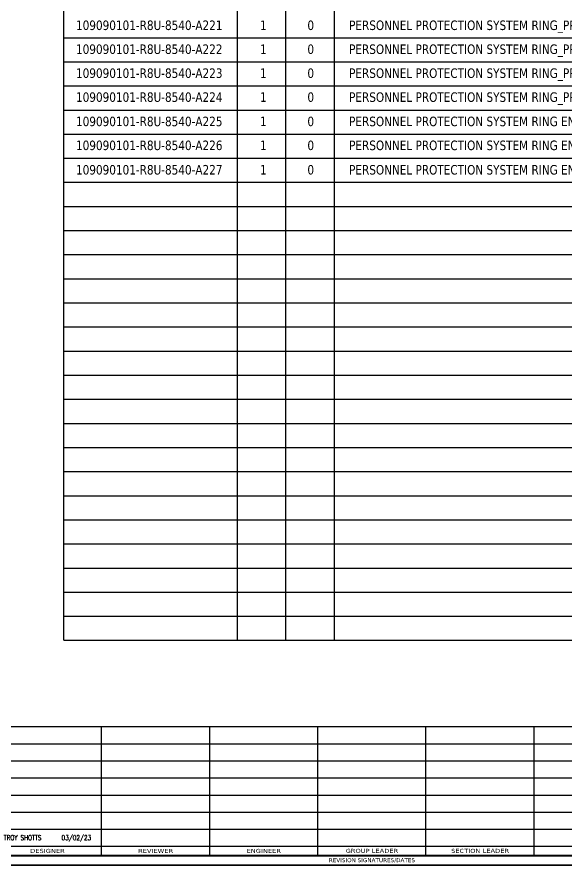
# Paper-space layout '24VDC PLC-A' of a CAD drawing. Header units: inches. Extents: x 0.4 to 44, y 0 to 33.6.
# Drawn here: x 22.22 to 33.09, y 0 to 16.82 of the extents above; entities that cross this region are included whole.
import ezdxf
from ezdxf.enums import TextEntityAlignment as Align

# ---------------------------------------------------------------- set-up
doc = ezdxf.new("R2010")
doc.units = ezdxf.units.IN
doc.header["$MEASUREMENT"] = 0
for name, color, linetype in [('1', 7, 'Continuous'), ('G-ANNO-TEXT', 3, 'Continuous'), ('TitleBlock-Text-Dynamic', 3, 'Continuous'), ('TitleBlock-Text-Static', 7, 'Continuous')]:
    doc.layers.add(name, color=color, linetype=linetype)
doc.layers.add('TitleBlock-Border', color=7, linetype='Continuous', lineweight=30)
doc.styles.get("Standard").update_dxf_attribs({"font": 'verdana.ttf'})
doc.styles.add('TTL_STANDARD', font='Romans.shx', dxfattribs={"width": 0.8})

# ---------------------------------------------------------------- blocks, each defined once
blk = doc.blocks.new('RevLine')
at = {"layer": 'TitleBlock-Text-Dynamic', "style": 'TTL_STANDARD', "width": 0.8}
for tag, height, p in [('REV', 0.09375, (0.249981455345023, 0.1694416505222804)), ('DESIGNER', 0.09375, (8.550458397875207, 0.1703502485270381)), ('REVIEWER', 0.09375, (10.69331554077596, 0.170584812846414)), ('ENGINEER', 0.09375, (12.83617268367595, 0.1705848128464105)), ('GROUPLEAD', 0.09375, (14.97902982657596, 0.1710539414851651)), ('SECTIONLEAD', 0.0938, (17.12188696947596, 0.171288505804541)), ('OTHER', 0.0938, (19.26474411237596, 0.1712885058045401)), ('EXTERNAL', 0.0938, (21.40760125527596, 0.1712885058045357))]:
    blk.add_attdef(tag, text='', height=height, dxfattribs=at).set_placement(p, align=Align.MIDDLE_CENTER)
blk.add_attdef('REV_DESCRIPTION', text='', height=0.09375, dxfattribs=at).set_placement((0.5432462529497961, 0.1694416505222804), align=Align.MIDDLE_LEFT)

psp = doc.layouts.new('24VDC PLC-A')

# ---------------------------------------------------------------- linework, layer by layer
at = {"layer": '1'}
for p, q in [((23.14143888594052, 4.457042709415739), (23.14143888594052, 27.81013148375994)), ((26.58711830647744, 4.457042709415737), (26.58711830647744, 27.81013148375994)), ((27.54562640307938, 4.457042709415737), (27.54562640307938, 27.81013148375994)), ((28.50413449968132, 4.457042709415737), (28.50413449968132, 27.81013148375994)), ((23.14143888594052, 16.40960324392146), (42.63492969470786, 16.40960324392145)), ((23.14143888594052, 15.93150082254123), (42.63492969470786, 15.93150082254122)), ((23.14143888594052, 15.453398401161), (42.63492969470786, 15.45339840116099)), ((23.14143888594052, 14.97529597978077), (42.63492969470786, 14.97529597978075)), ((23.14143888594052, 14.49719355840054), (42.63492969470786, 14.49719355840053)), ((23.14143888594052, 14.01909113702031), (42.63492969470786, 14.0190911370203)), ((23.14143888594052, 13.54098871564008), (42.63492969470786, 13.54098871564008)), ((23.14143888594052, 13.06288629425986), (42.63492969470786, 13.06288629425985)), ((23.14143888594052, 12.58478387287963), (42.63492969470786, 12.58478387287962)), ((23.14143888594052, 12.10668145149939), (42.63492969470786, 12.10668145149939)), ((23.14143888594052, 11.62857903011917), (42.63492969470786, 11.62857903011916)), ((23.14143888594052, 11.15047660873894), (42.63492969470786, 11.15047660873893)), ((23.14143888594052, 10.67237418735871), (42.63492969470786, 10.6723741873587)), ((23.14143888594052, 10.19427176597848), (42.63492969470786, 10.19427176597847)), ((23.14143888594052, 9.716169344598258), (42.63492969470786, 9.716169344598244)), ((23.14143888594052, 9.238066923218021), (42.63492969470786, 9.238066923218017)), ((23.14143888594052, 8.759964501837795), (42.63492969470786, 8.75996450183779)), ((23.14143888594052, 8.281862080457566), (42.63492969470786, 8.281862080457563)), ((23.14143888594052, 7.80375965907734), (42.63492969470786, 7.803759659077332)), ((23.14143888594052, 7.32565723769711), (42.63492969470786, 7.325657237697102)), ((23.14143888594052, 6.84755481631688), (42.63492969470786, 6.847554816316875)), ((23.14143888594052, 6.369452394936653), (42.63492969470786, 6.369452394936644)), ((23.14143888594052, 5.891349973556425), (42.63492969470786, 5.891349973556418)), ((23.14143888594052, 5.413247552176195), (42.63492969470786, 5.413247552176189)), ((23.14143888594052, 4.935145130795967), (42.63492969470786, 4.935145130795958)), ((23.14143888594052, 4.457042709415738), (42.63492969470786, 4.457042709415732))]:
    psp.add_line(p, q, dxfattribs=at)
at = {"layer": 'TitleBlock-Border'}
for p, q in [((14.26747222778357, 2.74704724409446), (36.74803149606299, 2.74704724409446)), ((23.8908883349595, 0.1875000000000058), (23.8908883349595, 2.745639858144965)), ((26.03374547785948, 0.1875000000000058), (26.0337454778595, 2.745874422464342)), ((28.1766026207595, 0.1875000000000058), (28.1766026207595, 2.746108986783717)), ((30.31945976365949, 0.1875000000000058), (30.31945976365948, 2.746343551103093)), ((32.46231690655949, 0.1875000000000058), (32.46231690655949, 2.746578115422469)), ((14.26900027083826, 2.405510798478465), (36.74803040126773, 2.40552290388017)), ((14.26900045330413, 2.066682227078514), (36.74803058373359, 2.066694332480219)), ((14.26900063577001, 1.727853655678564), (36.74803076619948, 1.727865761080269)), ((14.2690008182359, 1.389025084278613), (36.74803094866536, 1.389037189680318)), ((14.26900100070176, 1.050196512878662), (36.74803113113123, 1.050208618280367)), ((14.26900118316765, 0.7113679414787115), (36.74803131359711, 0.7113800468804166)), ((14.26900136563353, 0.3725393700787607), (36.74803149606299, 0.3725514754804657)), ((14.26900136563353, 0.1850393700787607), (36.74803149606299, 0.1850514754804657))]:
    psp.add_line(p, q, dxfattribs=at)
for points in [[(43.99803149606299, 0), (0.3946986465263649, 0), (0.3946986465263649, 33.60346455445587), (43.99803149606299, 33.60346455445587)], [(21.74803119205798, 2.745405293825591), (36.74803149606299, 2.745405293825591), (36.74803149606299, 0.1875000000000058), (21.74803119205798, 0.1875000000000058)], [(36.74803149606299, 0.1850514754804657), (14.26747222778357, 0.1850514754804657), (14.26747222778357, 5.773159728050814e-15), (36.74803149606299, 5.773159728050814e-15)]]:
    psp.add_lwpolyline(points, close=True, dxfattribs=at)

# ---------------------------------------------------------------- block references
psp.add_blockref('RevLine', (14.26900136563353, 0.3725393700787607), dxfattribs=at).add_auto_attribs({'REV': '0', 'REV_DESCRIPTION': 'ISSUED FOR CONSTRUCTION PER DCN: SNS-ICS-PPS-DCN10005', 'DESIGNER': 'TROY SHOTTS       03/02/23'})

# ---------------------------------------------------------------- texts
at = {"layer": 'G-ANNO-TEXT', "char_height": 0.18876, "attachment_point": 2}
for s, insert, width in [('\\pxql;{\\W0.8;109090101-R8U-8540-A221}', (26.72244696267799, 16.750646103782), 6.673909044029951), ('\\pxql;{\\W0.8;1}', (27.62278319535736, 16.750646103782), 1.178614401473578), ('\\pxql;{\\W0.8;0}', (28.5593636444666, 16.750646103782), 1.178614401473578), ('\\pxql;{\\W0.8;PERSONNEL PROTECTION SYSTEM RING_PPS:CAB08 TERMINAL STRIP TS5R-67 THRU TS5R-88 WIRING DIAG}', (38.50371379713332, 16.750646103782), 19.41545022372927), ('\\pxql;{\\W0.8;109090101-R8U-8540-A222}', (26.72244696267799, 16.27594754100569), 6.673909044029951), ('\\pxql;{\\W0.8;1}', (27.62278319535736, 16.27594754100569), 1.178614401473578), ('\\pxql;{\\W0.8;0}', (28.5593636444666, 16.27594754100569), 1.178614401473578), ('\\pxql;{\\W0.8;PERSONNEL PROTECTION SYSTEM RING_PPS:CAB08 TERMINAL STRIP TS5R-89 THRU TS5R-114 WIRING DIAG}', (38.50371379713332, 16.27594754100569), 19.41545022372927), ('\\pxql;{\\W0.8;109090101-R8U-8540-A223}', (26.72244696267799, 15.80062253664054), 6.673909044029951), ('\\pxql;{\\W0.8;1}', (27.62278319535736, 15.80062253664054), 1.178614401473578), ('\\pxql;{\\W0.8;0}', (28.5593636444666, 15.80062253664054), 1.178614401473578), ('\\pxql;{\\W0.8;PERSONNEL PROTECTION SYSTEM RING_PPS:CAB08 TERMINAL STRIP TS7R-1 THRU TS7R-18 WIRING DIAG}', (38.50371379713332, 15.80062253664054), 19.41545022372927), ('\\pxql;{\\W0.8;109090101-R8U-8540-A224}', (26.72244696267799, 15.32592397386423), 6.673909044029951), ('\\pxql;{\\W0.8;1}', (27.62278319535736, 15.32592397386423), 1.178614401473578), ('\\pxql;{\\W0.8;0}', (28.5593636444666, 15.32592397386423), 1.178614401473578), ('\\pxql;{\\W0.8;PERSONNEL PROTECTION SYSTEM RING_PPS:CAB08 TERMINAL STRIP TS7R-19 THRU TS7R-38 WIRING DIAG}', (38.50371379713332, 15.32592397386423), 19.41545022372927), ('\\pxql;{\\W0.8;109090101-R8U-8540-A225}', (26.72244696267799, 14.8436905612085), 6.673909044029951), ('\\pxql;{\\W0.8;1}', (27.62278319535736, 14.8436905612085), 1.178614401473578), ('\\pxql;{\\W0.8;0}', (28.5593636444666, 14.8436905612085), 1.178614401473578), ('\\pxql;{\\W0.8;PERSONNEL PROTECTION SYSTEM RING ENTRY STATION MASTER J-BOX 01 INTERCONNECTION WIRING DIAGRAM}', (38.50371379713332, 14.8436905612085), 19.41545022372927), ('\\pxql;{\\W0.8;109090101-R8U-8540-A226}', (26.72244696267799, 14.36899199843219), 6.673909044029951), ('\\pxql;{\\W0.8;1}', (27.62278319535736, 14.36899199843219), 1.178614401473578), ('\\pxql;{\\W0.8;0}', (28.5593636444666, 14.36899199843219), 1.178614401473578), ('\\pxql;{\\W0.8;PERSONNEL PROTECTION SYSTEM RING ENTRY STATION MISC FIELD J-BOXES INTERCONNECTION WIRING DIAGRAM (SHT 1)}', (38.50371379713332, 14.36899199843219), 19.41545022372927), ('\\pxql;{\\W0.8;109090101-R8U-8540-A227}', (26.72244696267799, 13.88465559017943), 6.673909044029951), ('\\pxql;{\\W0.8;1}', (27.62278319535736, 13.88465559017943), 1.178614401473578), ('\\pxql;{\\W0.8;0}', (28.5593636444666, 13.88465559017943), 1.178614401473578), ('\\pxql;{\\W0.8;PERSONNEL PROTECTION SYSTEM RING ENTRY STATION MISC FIELD J-BOXES INTERCONNECTION WIRING DIAGRAM (SHT 2)}', (38.50371379713332, 13.88465559017943), 19.41545022372927)]:
    psp.add_mtext(s, dxfattribs=dict(at, insert=insert, width=width))
at = {"layer": 'TitleBlock-Border', "insert": (29.24803149606299, 0.0912893700787607), "char_height": 0.08, "width": 15.00000000000001, "attachment_point": 5}
psp.add_mtext('{\\W1.0247;REVISION SIGNATURES/DATES}', dxfattribs=at)
at = {"layer": 'TitleBlock-Text-Static', "char_height": 0.08, "attachment_point": 5}
for s, insert, width in [('{\\W1.2037;DESIGNER}', (22.81945991551123, 0.2800196850393832), 2.142856838896504), ('{\\W1.2037;REVIEWER}', (24.96231690640948, 0.2800196850393868), 2.142857142899995), ('{\\W1.2037;ENGINEER}', (27.10517404930948, 0.280019685039385), 2.142857142900002), ('{\\W1.2037;GROUP LEADER}', (29.24803119220948, 0.2807808713446325), 2.142857142900002), ('{\\W1.2037;SECTION LEADER}', (31.39088833510948, 0.2808981535043196), 2.142857142899999)]:
    psp.add_mtext(s, dxfattribs=dict(at, insert=insert, width=width))

doc.saveas('drawing.dxf')
